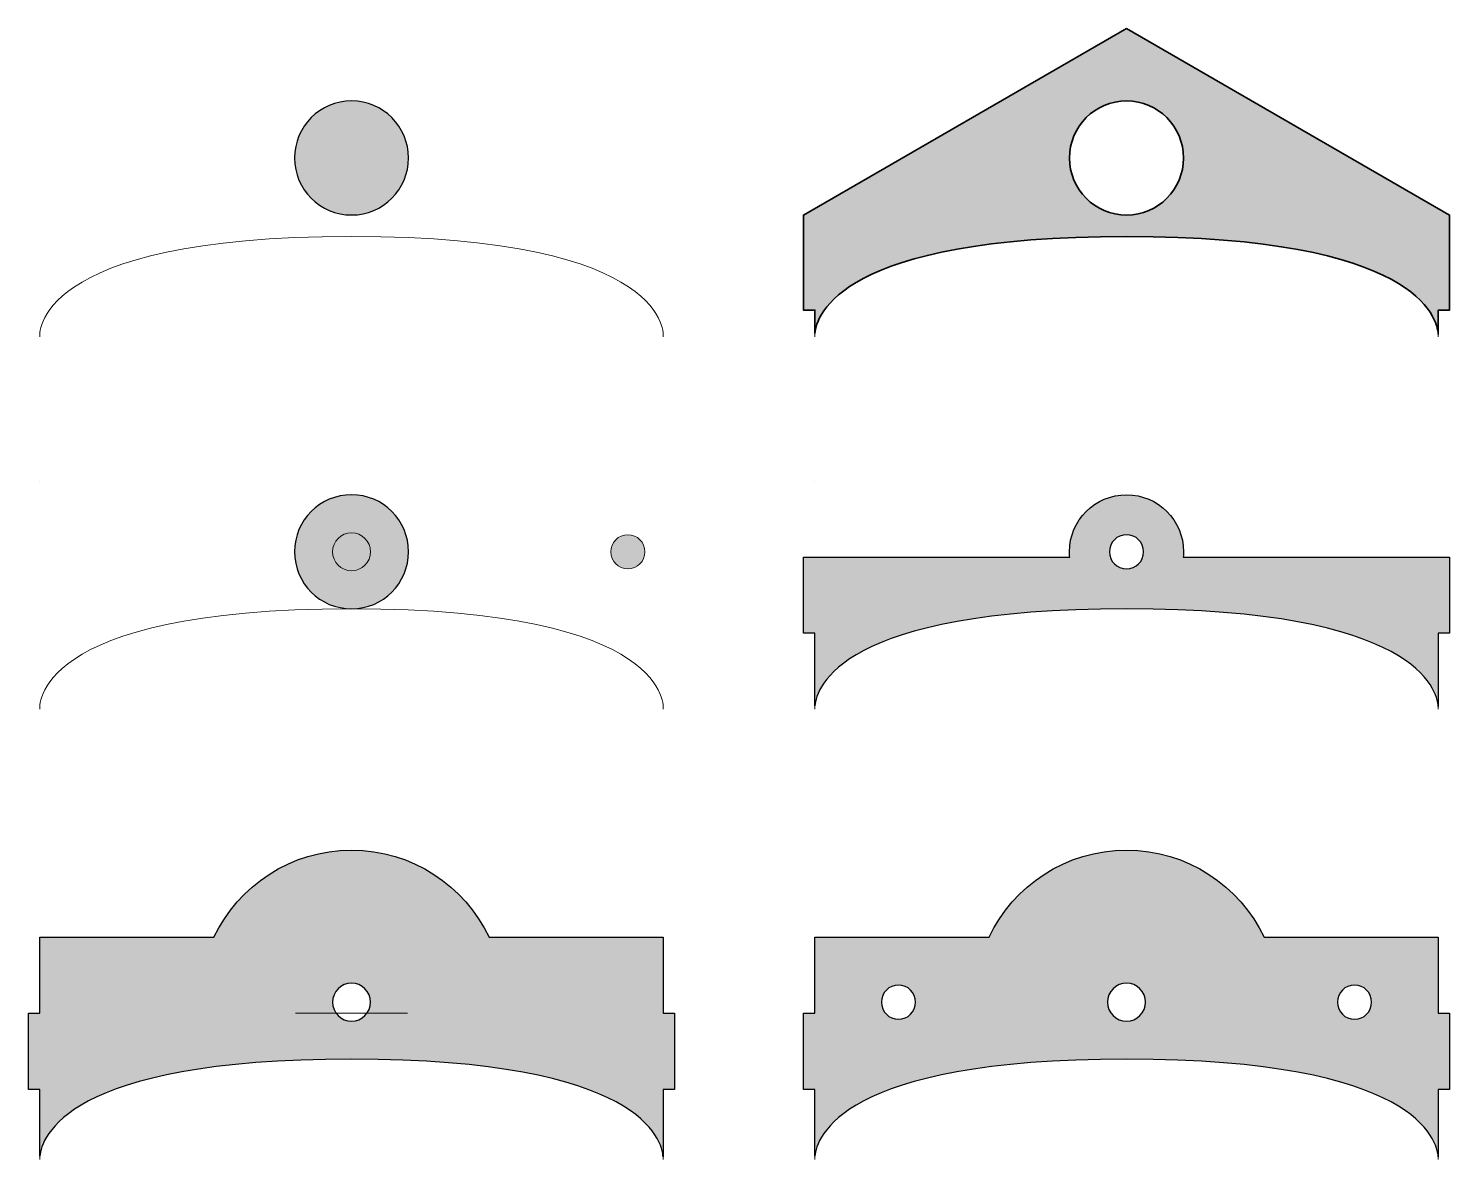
# Model space of a CAD drawing. Header units: inches. Extents: x -141 to 194, y -101 to 70.
# Drawn here: x -100.37 to -62.98, y -18.69 to 11.07 of the extents above; entities that cross this region are included whole.
import ezdxf

# ---------------------------------------------------------------- set-up
doc = ezdxf.new("R2010")
doc.units = ezdxf.units.IN
doc.header["$MEASUREMENT"] = 0
doc.layers.add('Layer 1', color=7, linetype='Continuous')

msp = doc.modelspace()

# ---------------------------------------------------------------- hatches: boundary and pattern name
at = {"layer": 'Layer 1', "true_color": 0xc4c9ba}
h = msp.add_hatch(color=9, dxfattribs=at)
h.dxf.hatch_style = 2
edge = h.paths.add_edge_path()
edge.add_spline(control_points=[(-71.481, 11.067), (-71.481, 11.067), (-79.981, 6.158), (-79.981, 6.158), (-79.981, 6.158), (-79.981, 3.659), (-79.981, 3.659), (-79.981, 3.659), (-79.681, 3.659), (-79.681, 3.659), (-79.681, 3.659), (-79.681, 3.044), (-79.681, 3.044), (-79.639, 3.511), (-79.029, 5.593), (-71.481, 5.593), (-63.819, 5.593), (-63.307, 3.448), (-63.281, 3.024), (-63.281, 3.024), (-63.281, 3.659), (-63.281, 3.659), (-63.281, 3.659), (-62.981, 3.659), (-62.981, 3.659), (-62.981, 3.659), (-62.981, 6.158), (-62.981, 6.158), (-62.981, 6.158), (-71.481, 11.067), (-71.481, 11.067)], knot_values=[0, 0, 0, 0, 1, 1, 1, 2, 2, 2, 3, 3, 3, 4, 4, 4, 5, 5, 5, 6, 6, 6, 7, 7, 7, 8, 8, 8, 9, 9, 9, 10, 10, 10, 10], degree=3, periodic=1)
edge = h.paths.add_edge_path()
edge.add_spline(control_points=[(-71.481, 6.158), (-72.309, 6.158), (-72.981, 6.83), (-72.981, 7.658), (-72.981, 8.487), (-72.309, 9.159), (-71.481, 9.159), (-70.652, 9.159), (-69.981, 8.487), (-69.981, 7.658), (-69.981, 6.83), (-70.652, 6.158), (-71.481, 6.158)], knot_values=[0, 0, 0, 0, 1, 1, 1, 2, 2, 2, 3, 3, 3, 4, 4, 4, 4], degree=3, periodic=1)
h = msp.add_hatch(color=9, dxfattribs=at)
h.dxf.hatch_style = 2
edge = h.paths.add_edge_path()
edge.add_spline(control_points=[(-91.871, 9.159), (-91.043, 9.159), (-90.371, 8.487), (-90.371, 7.659), (-90.371, 6.83), (-91.043, 6.159), (-91.871, 6.159), (-92.7, 6.159), (-93.371, 6.83), (-93.371, 7.659), (-93.371, 8.487), (-92.7, 9.159), (-91.871, 9.159)], knot_values=[0, 0, 0, 0, 1, 1, 1, 2, 2, 2, 3, 3, 3, 4, 4, 4, 4], degree=3, periodic=1)
h = msp.add_hatch(color=9, dxfattribs=at)
h.dxf.hatch_style = 2
edge = h.paths.add_edge_path()
edge.add_spline(control_points=[(-91.871, -1.201), (-91.043, -1.201), (-90.371, -1.873), (-90.371, -2.701), (-90.371, -3.529), (-91.043, -4.201), (-91.871, -4.201), (-92.7, -4.201), (-93.371, -3.529), (-93.371, -2.701), (-93.371, -1.873), (-92.7, -1.201), (-91.871, -1.201)], knot_values=[0, 0, 0, 0, 1, 1, 1, 2, 2, 2, 3, 3, 3, 4, 4, 4, 4], degree=3, periodic=1)
h = msp.add_hatch(color=9, dxfattribs=at)
h.dxf.hatch_style = 2
edge = h.paths.add_edge_path()
edge.add_spline(control_points=[(-69.987, -2.841), (-69.983, -2.795), (-69.981, -2.748), (-69.981, -2.701), (-69.981, -1.873), (-70.652, -1.201), (-71.481, -1.201), (-72.309, -1.201), (-72.981, -1.873), (-72.981, -2.701), (-72.981, -2.748), (-72.979, -2.795), (-72.974, -2.841), (-72.974, -2.841), (-79.981, -2.841), (-79.981, -2.841), (-79.981, -2.841), (-79.981, -4.841), (-79.981, -4.841), (-79.981, -4.841), (-79.681, -4.841), (-79.681, -4.841), (-79.681, -4.841), (-79.681, -6.749), (-79.681, -6.749), (-79.639, -6.283), (-79.029, -4.201), (-71.481, -4.201), (-63.819, -4.201), (-63.307, -6.346), (-63.281, -6.769), (-63.281, -6.769), (-63.281, -4.842), (-63.281, -4.842), (-63.281, -4.842), (-62.981, -4.842), (-62.981, -4.842), (-62.981, -4.842), (-62.981, -2.841), (-62.981, -2.841), (-62.981, -2.841), (-69.987, -2.841), (-69.987, -2.841), (-69.987, -2.841), (-69.987, -2.841), (-69.987, -2.841)], knot_values=[0, 0, 0, 0, 1, 1, 1, 2, 2, 2, 3, 3, 3, 4, 4, 4, 5, 5, 5, 6, 6, 6, 7, 7, 7, 8, 8, 8, 9, 9, 9, 10, 10, 10, 11, 11, 11, 12, 12, 12, 13, 13, 13, 14, 14, 14, 15, 15, 15, 15], degree=3, periodic=1)
edge = h.paths.add_edge_path()
edge.add_spline(control_points=[(-71.481, -3.151), (-71.729, -3.151), (-71.931, -2.949), (-71.931, -2.701), (-71.931, -2.452), (-71.729, -2.251), (-71.481, -2.251), (-71.232, -2.251), (-71.031, -2.452), (-71.031, -2.701), (-71.031, -2.949), (-71.232, -3.151), (-71.481, -3.151)], knot_values=[0, 0, 0, 0, 1, 1, 1, 2, 2, 2, 3, 3, 3, 4, 4, 4, 4], degree=3, periodic=1)
at = {"layer": 'Layer 1', "true_color": 0x6ec9ba}
h = msp.add_hatch(color=123, dxfattribs=at)
h.dxf.hatch_style = 2
edge = h.paths.add_edge_path()
edge.add_spline(control_points=[(-91.871, -2.201), (-91.595, -2.201), (-91.371, -2.425), (-91.371, -2.701), (-91.371, -2.977), (-91.595, -3.201), (-91.871, -3.201), (-92.147, -3.201), (-92.371, -2.977), (-92.371, -2.701), (-92.371, -2.425), (-92.147, -2.201), (-91.871, -2.201)], knot_values=[0, 0, 0, 0, 1, 1, 1, 2, 2, 2, 3, 3, 3, 4, 4, 4, 4], degree=3, periodic=1)
h = msp.add_hatch(color=123, dxfattribs=at)
h.dxf.hatch_style = 2
edge = h.paths.add_edge_path()
edge.add_spline(control_points=[(-84.6, -2.251), (-84.352, -2.251), (-84.15, -2.452), (-84.15, -2.701), (-84.15, -2.949), (-84.352, -3.151), (-84.6, -3.151), (-84.849, -3.151), (-85.05, -2.949), (-85.05, -2.701), (-85.05, -2.452), (-84.849, -2.251), (-84.6, -2.251)], knot_values=[0, 0, 0, 0, 1, 1, 1, 2, 2, 2, 3, 3, 3, 4, 4, 4, 4], degree=3, periodic=1)
at = {"layer": 'Layer 1', "true_color": 0xc4c9ba}
h = msp.add_hatch(color=9, dxfattribs=at)
h.dxf.hatch_style = 2
edge = h.paths.add_edge_path()
edge.add_spline(control_points=[(-83.672, -14.841), (-83.672, -14.841), (-83.672, -12.841), (-83.672, -12.841), (-83.672, -12.841), (-88.253, -12.841), (-88.253, -12.841), (-88.893, -11.486), (-90.273, -10.548), (-91.871, -10.548), (-93.47, -10.548), (-94.85, -11.486), (-95.49, -12.841), (-95.49, -12.841), (-100.072, -12.841), (-100.072, -12.841), (-100.072, -12.841), (-100.072, -14.841), (-100.072, -14.841), (-100.072, -14.841), (-100.372, -14.841), (-100.372, -14.841), (-100.372, -14.841), (-100.372, -16.842), (-100.372, -16.842), (-100.372, -16.842), (-100.072, -16.842), (-100.072, -16.842), (-100.072, -16.842), (-100.072, -18.597), (-100.072, -18.597), (-100.03, -18.131), (-99.421, -16.048), (-91.872, -16.048), (-84.211, -16.048), (-83.699, -18.193), (-83.672, -18.617), (-83.672, -18.617), (-83.672, -16.842), (-83.672, -16.842), (-83.672, -16.842), (-83.372, -16.842), (-83.372, -16.842), (-83.372, -16.842), (-83.372, -14.841), (-83.372, -14.841), (-83.372, -14.841), (-83.672, -14.841), (-83.672, -14.841), (-83.672, -14.841), (-83.672, -14.841), (-83.672, -14.841)], knot_values=[0, 0, 0, 0, 1, 1, 1, 2, 2, 2, 3, 3, 3, 4, 4, 4, 5, 5, 5, 6, 6, 6, 7, 7, 7, 8, 8, 8, 9, 9, 9, 10, 10, 10, 11, 11, 11, 12, 12, 12, 13, 13, 13, 14, 14, 14, 15, 15, 15, 16, 16, 16, 17, 17, 17, 17], degree=3, periodic=1)
edge = h.paths.add_edge_path()
edge.add_spline(control_points=[(-91.871, -15.048), (-92.147, -15.048), (-92.371, -14.824), (-92.371, -14.548), (-92.371, -14.272), (-92.147, -14.048), (-91.871, -14.048), (-91.595, -14.048), (-91.371, -14.272), (-91.371, -14.548), (-91.371, -14.824), (-91.595, -15.048), (-91.871, -15.048)], knot_values=[0, 0, 0, 0, 1, 1, 1, 2, 2, 2, 3, 3, 3, 4, 4, 4, 4], degree=3, periodic=1)
h = msp.add_hatch(color=9, dxfattribs=at)
h.dxf.hatch_style = 2
edge = h.paths.add_edge_path()
edge.add_spline(control_points=[(-63.281, -14.841), (-63.281, -14.841), (-63.281, -12.841), (-63.281, -12.841), (-63.281, -12.841), (-67.861, -12.841), (-67.861, -12.841), (-68.502, -11.486), (-69.882, -10.548), (-71.48, -10.548), (-73.079, -10.548), (-74.458, -11.486), (-75.098, -12.841), (-75.098, -12.841), (-79.681, -12.841), (-79.681, -12.841), (-79.681, -12.841), (-79.681, -14.841), (-79.681, -14.841), (-79.681, -14.841), (-79.981, -14.841), (-79.981, -14.841), (-79.981, -14.841), (-79.981, -16.842), (-79.981, -16.842), (-79.981, -16.842), (-79.681, -16.842), (-79.681, -16.842), (-79.681, -16.842), (-79.681, -18.597), (-79.681, -18.597), (-79.639, -18.131), (-79.03, -16.048), (-71.481, -16.048), (-63.82, -16.048), (-63.307, -18.193), (-63.281, -18.617), (-63.281, -18.617), (-63.281, -16.842), (-63.281, -16.842), (-63.281, -16.842), (-62.981, -16.842), (-62.981, -16.842), (-62.981, -16.842), (-62.981, -14.841), (-62.981, -14.841), (-62.981, -14.841), (-63.281, -14.841), (-63.281, -14.841), (-63.281, -14.841), (-63.281, -14.841), (-63.281, -14.841)], knot_values=[0, 0, 0, 0, 1, 1, 1, 2, 2, 2, 3, 3, 3, 4, 4, 4, 5, 5, 5, 6, 6, 6, 7, 7, 7, 8, 8, 8, 9, 9, 9, 10, 10, 10, 11, 11, 11, 12, 12, 12, 13, 13, 13, 14, 14, 14, 15, 15, 15, 16, 16, 16, 17, 17, 17, 17], degree=3, periodic=1)
edge = h.paths.add_edge_path()
edge.add_spline(control_points=[(-77.481, -14.998), (-77.729, -14.998), (-77.931, -14.797), (-77.931, -14.548), (-77.931, -14.3), (-77.729, -14.098), (-77.481, -14.098), (-77.232, -14.098), (-77.031, -14.3), (-77.031, -14.548), (-77.031, -14.797), (-77.232, -14.998), (-77.481, -14.998)], knot_values=[0, 0, 0, 0, 1, 1, 1, 2, 2, 2, 3, 3, 3, 4, 4, 4, 4], degree=3, periodic=1)
edge = h.paths.add_edge_path()
edge.add_spline(control_points=[(-71.48, -15.048), (-71.48, -15.048), (-71.48, -15.048), (-71.481, -15.048), (-71.481, -15.048), (-71.481, -15.048), (-71.481, -15.048), (-71.757, -15.048), (-71.981, -14.824), (-71.981, -14.548), (-71.981, -14.272), (-71.757, -14.048), (-71.481, -14.048), (-71.481, -14.048), (-71.48, -14.048), (-71.48, -14.048), (-71.48, -14.048), (-71.48, -14.048), (-71.48, -14.048), (-71.204, -14.048), (-70.98, -14.272), (-70.98, -14.548), (-70.98, -14.824), (-71.204, -15.048), (-71.48, -15.048)], knot_values=[0, 0, 0, 0, 1, 1, 1, 2, 2, 2, 3, 3, 3, 4, 4, 4, 5, 5, 5, 6, 6, 6, 7, 7, 7, 8, 8, 8, 8], degree=3, periodic=1)
edge = h.paths.add_edge_path()
edge.add_spline(control_points=[(-65.481, -14.998), (-65.729, -14.998), (-65.931, -14.797), (-65.931, -14.548), (-65.931, -14.3), (-65.729, -14.098), (-65.481, -14.098), (-65.232, -14.098), (-65.031, -14.3), (-65.031, -14.548), (-65.031, -14.797), (-65.232, -14.998), (-65.481, -14.998)], knot_values=[0, 0, 0, 0, 1, 1, 1, 2, 2, 2, 3, 3, 3, 4, 4, 4, 4], degree=3, periodic=1)

# ---------------------------------------------------------------- linework, layer by layer
at = {"layer": 'Layer 1', "lineweight": 0}
for points in [[(-100.071, -0.841), (-100.071, -0.841)], [(-79.681, -0.841), (-79.681, -0.841)], [(-100.071, -12.841), (-100.071, -12.841)], [(-93.343, -14.841), (-92.277, -14.841), (-91.466, -14.841), (-90.4, -14.841)]]:
    msp.add_lwpolyline(points, dxfattribs=at)
at = {"layer": 'Layer 1', "color": 7, "lineweight": 35, "true_color": 0xffffff}
for points, knots in [([(-71.481, 11.067), (-71.481, 11.067), (-79.981, 6.158), (-79.981, 6.158), (-79.981, 6.158), (-79.981, 3.659), (-79.981, 3.659), (-79.981, 3.659), (-79.681, 3.659), (-79.681, 3.659), (-79.681, 3.659), (-79.681, 3.044), (-79.681, 3.044), (-79.639, 3.511), (-79.029, 5.593), (-71.481, 5.593), (-63.819, 5.593), (-63.307, 3.448), (-63.281, 3.024), (-63.281, 3.024), (-63.281, 3.659), (-63.281, 3.659), (-63.281, 3.659), (-62.981, 3.659), (-62.981, 3.659), (-62.981, 3.659), (-62.981, 6.158), (-62.981, 6.158), (-62.981, 6.158), (-71.481, 11.067), (-71.481, 11.067)], [0, 0, 0, 0, 1, 1, 1, 2, 2, 2, 3, 3, 3, 4, 4, 4, 5, 5, 5, 6, 6, 6, 7, 7, 7, 8, 8, 8, 9, 9, 9, 10, 10, 10, 10]), ([(-71.481, 6.158), (-72.309, 6.158), (-72.981, 6.83), (-72.981, 7.658), (-72.981, 8.487), (-72.309, 9.159), (-71.481, 9.159), (-70.652, 9.159), (-69.981, 8.487), (-69.981, 7.658), (-69.981, 6.83), (-70.652, 6.158), (-71.481, 6.158)], [0, 0, 0, 0, 1, 1, 1, 2, 2, 2, 3, 3, 3, 4, 4, 4, 4])]:
    msp.add_open_spline(points, degree=3, knots=knots, dxfattribs=at)
at = {"layer": 'Layer 1', "color": 7, "lineweight": 30, "true_color": 0xffffff}
for points, knots in [([(-91.871, 9.159), (-91.043, 9.159), (-90.371, 8.487), (-90.371, 7.659), (-90.371, 6.83), (-91.043, 6.159), (-91.871, 6.159), (-92.7, 6.159), (-93.371, 6.83), (-93.371, 7.659), (-93.371, 8.487), (-92.7, 9.159), (-91.871, 9.159)], [0, 0, 0, 0, 1, 1, 1, 2, 2, 2, 3, 3, 3, 4, 4, 4, 4]), ([(-91.871, -1.201), (-91.043, -1.201), (-90.371, -1.873), (-90.371, -2.701), (-90.371, -3.529), (-91.043, -4.201), (-91.871, -4.201), (-92.7, -4.201), (-93.371, -3.529), (-93.371, -2.701), (-93.371, -1.873), (-92.7, -1.201), (-91.871, -1.201)], [0, 0, 0, 0, 1, 1, 1, 2, 2, 2, 3, 3, 3, 4, 4, 4, 4]), ([(-69.987, -2.841), (-69.983, -2.795), (-69.981, -2.748), (-69.981, -2.701), (-69.981, -1.873), (-70.652, -1.201), (-71.481, -1.201), (-72.309, -1.201), (-72.981, -1.873), (-72.981, -2.701), (-72.981, -2.748), (-72.979, -2.795), (-72.974, -2.841), (-72.974, -2.841), (-79.981, -2.841), (-79.981, -2.841), (-79.981, -2.841), (-79.981, -4.841), (-79.981, -4.841), (-79.981, -4.841), (-79.681, -4.841), (-79.681, -4.841), (-79.681, -4.841), (-79.681, -6.749), (-79.681, -6.749), (-79.639, -6.283), (-79.029, -4.201), (-71.481, -4.201), (-63.819, -4.201), (-63.307, -6.346), (-63.281, -6.769), (-63.281, -6.769), (-63.281, -4.842), (-63.281, -4.842), (-63.281, -4.842), (-62.981, -4.842), (-62.981, -4.842), (-62.981, -4.842), (-62.981, -2.841), (-62.981, -2.841), (-62.981, -2.841), (-69.987, -2.841), (-69.987, -2.841), (-69.987, -2.841), (-69.987, -2.841), (-69.987, -2.841)], [0, 0, 0, 0, 1, 1, 1, 2, 2, 2, 3, 3, 3, 4, 4, 4, 5, 5, 5, 6, 6, 6, 7, 7, 7, 8, 8, 8, 9, 9, 9, 10, 10, 10, 11, 11, 11, 12, 12, 12, 13, 13, 13, 14, 14, 14, 15, 15, 15, 15]), ([(-71.481, -3.151), (-71.729, -3.151), (-71.931, -2.949), (-71.931, -2.701), (-71.931, -2.452), (-71.729, -2.251), (-71.481, -2.251), (-71.232, -2.251), (-71.031, -2.452), (-71.031, -2.701), (-71.031, -2.949), (-71.232, -3.151), (-71.481, -3.151)], [0, 0, 0, 0, 1, 1, 1, 2, 2, 2, 3, 3, 3, 4, 4, 4, 4]), ([(-83.672, -14.841), (-83.672, -14.841), (-83.672, -12.841), (-83.672, -12.841), (-83.672, -12.841), (-88.253, -12.841), (-88.253, -12.841), (-88.893, -11.486), (-90.273, -10.548), (-91.871, -10.548), (-93.47, -10.548), (-94.85, -11.486), (-95.49, -12.841), (-95.49, -12.841), (-100.072, -12.841), (-100.072, -12.841), (-100.072, -12.841), (-100.072, -14.841), (-100.072, -14.841), (-100.072, -14.841), (-100.372, -14.841), (-100.372, -14.841), (-100.372, -14.841), (-100.372, -16.842), (-100.372, -16.842), (-100.372, -16.842), (-100.072, -16.842), (-100.072, -16.842), (-100.072, -16.842), (-100.072, -18.597), (-100.072, -18.597), (-100.03, -18.131), (-99.421, -16.048), (-91.872, -16.048), (-84.211, -16.048), (-83.699, -18.193), (-83.672, -18.617), (-83.672, -18.617), (-83.672, -16.842), (-83.672, -16.842), (-83.672, -16.842), (-83.372, -16.842), (-83.372, -16.842), (-83.372, -16.842), (-83.372, -14.841), (-83.372, -14.841), (-83.372, -14.841), (-83.672, -14.841), (-83.672, -14.841), (-83.672, -14.841), (-83.672, -14.841), (-83.672, -14.841)], [0, 0, 0, 0, 1, 1, 1, 2, 2, 2, 3, 3, 3, 4, 4, 4, 5, 5, 5, 6, 6, 6, 7, 7, 7, 8, 8, 8, 9, 9, 9, 10, 10, 10, 11, 11, 11, 12, 12, 12, 13, 13, 13, 14, 14, 14, 15, 15, 15, 16, 16, 16, 17, 17, 17, 17]), ([(-63.281, -14.841), (-63.281, -14.841), (-63.281, -12.841), (-63.281, -12.841), (-63.281, -12.841), (-67.861, -12.841), (-67.861, -12.841), (-68.502, -11.486), (-69.882, -10.548), (-71.48, -10.548), (-73.079, -10.548), (-74.458, -11.486), (-75.098, -12.841), (-75.098, -12.841), (-79.681, -12.841), (-79.681, -12.841), (-79.681, -12.841), (-79.681, -14.841), (-79.681, -14.841), (-79.681, -14.841), (-79.981, -14.841), (-79.981, -14.841), (-79.981, -14.841), (-79.981, -16.842), (-79.981, -16.842), (-79.981, -16.842), (-79.681, -16.842), (-79.681, -16.842), (-79.681, -16.842), (-79.681, -18.597), (-79.681, -18.597), (-79.639, -18.131), (-79.03, -16.048), (-71.481, -16.048), (-63.82, -16.048), (-63.307, -18.193), (-63.281, -18.617), (-63.281, -18.617), (-63.281, -16.842), (-63.281, -16.842), (-63.281, -16.842), (-62.981, -16.842), (-62.981, -16.842), (-62.981, -16.842), (-62.981, -14.841), (-62.981, -14.841), (-62.981, -14.841), (-63.281, -14.841), (-63.281, -14.841), (-63.281, -14.841), (-63.281, -14.841), (-63.281, -14.841)], [0, 0, 0, 0, 1, 1, 1, 2, 2, 2, 3, 3, 3, 4, 4, 4, 5, 5, 5, 6, 6, 6, 7, 7, 7, 8, 8, 8, 9, 9, 9, 10, 10, 10, 11, 11, 11, 12, 12, 12, 13, 13, 13, 14, 14, 14, 15, 15, 15, 16, 16, 16, 17, 17, 17, 17]), ([(-91.871, -15.048), (-92.147, -15.048), (-92.371, -14.824), (-92.371, -14.548), (-92.371, -14.272), (-92.147, -14.048), (-91.871, -14.048), (-91.595, -14.048), (-91.371, -14.272), (-91.371, -14.548), (-91.371, -14.824), (-91.595, -15.048), (-91.871, -15.048)], [0, 0, 0, 0, 1, 1, 1, 2, 2, 2, 3, 3, 3, 4, 4, 4, 4]), ([(-77.481, -14.998), (-77.729, -14.998), (-77.931, -14.797), (-77.931, -14.548), (-77.931, -14.3), (-77.729, -14.098), (-77.481, -14.098), (-77.232, -14.098), (-77.031, -14.3), (-77.031, -14.548), (-77.031, -14.797), (-77.232, -14.998), (-77.481, -14.998)], [0, 0, 0, 0, 1, 1, 1, 2, 2, 2, 3, 3, 3, 4, 4, 4, 4]), ([(-71.48, -15.048), (-71.48, -15.048), (-71.48, -15.048), (-71.481, -15.048), (-71.481, -15.048), (-71.481, -15.048), (-71.481, -15.048), (-71.757, -15.048), (-71.981, -14.824), (-71.981, -14.548), (-71.981, -14.272), (-71.757, -14.048), (-71.481, -14.048), (-71.481, -14.048), (-71.48, -14.048), (-71.48, -14.048), (-71.48, -14.048), (-71.48, -14.048), (-71.48, -14.048), (-71.204, -14.048), (-70.98, -14.272), (-70.98, -14.548), (-70.98, -14.824), (-71.204, -15.048), (-71.48, -15.048)], [0, 0, 0, 0, 1, 1, 1, 2, 2, 2, 3, 3, 3, 4, 4, 4, 5, 5, 5, 6, 6, 6, 7, 7, 7, 8, 8, 8, 8]), ([(-65.481, -14.998), (-65.729, -14.998), (-65.931, -14.797), (-65.931, -14.548), (-65.931, -14.3), (-65.729, -14.098), (-65.481, -14.098), (-65.232, -14.098), (-65.031, -14.3), (-65.031, -14.548), (-65.031, -14.797), (-65.232, -14.998), (-65.481, -14.998)], [0, 0, 0, 0, 1, 1, 1, 2, 2, 2, 3, 3, 3, 4, 4, 4, 4])]:
    msp.add_open_spline(points, degree=3, knots=knots, dxfattribs=at)
at = {"layer": 'Layer 1', "lineweight": 0}
for points, knots in [([(-100.073, 2.952), (-100.073, 2.952), (-100.371, 5.593), (-91.871, 5.593), (-83.371, 5.593), (-83.671, 2.952), (-83.671, 2.952)], [0, 0, 0, 0, 1, 1, 1, 2, 2, 2, 2]), ([(-91.871, -2.201), (-91.595, -2.201), (-91.371, -2.425), (-91.371, -2.701), (-91.371, -2.977), (-91.595, -3.201), (-91.871, -3.201), (-92.147, -3.201), (-92.371, -2.977), (-92.371, -2.701), (-92.371, -2.425), (-92.147, -2.201), (-91.871, -2.201)], [0, 0, 0, 0, 1, 1, 1, 2, 2, 2, 3, 3, 3, 4, 4, 4, 4]), ([(-84.6, -2.251), (-84.352, -2.251), (-84.15, -2.452), (-84.15, -2.701), (-84.15, -2.949), (-84.352, -3.151), (-84.6, -3.151), (-84.849, -3.151), (-85.05, -2.949), (-85.05, -2.701), (-85.05, -2.452), (-84.849, -2.251), (-84.6, -2.251)], [0, 0, 0, 0, 1, 1, 1, 2, 2, 2, 3, 3, 3, 4, 4, 4, 4]), ([(-100.073, -6.841), (-100.073, -6.841), (-100.371, -4.201), (-91.871, -4.201), (-83.371, -4.201), (-83.671, -6.841), (-83.671, -6.841)], [0, 0, 0, 0, 1, 1, 1, 2, 2, 2, 2])]:
    msp.add_open_spline(points, degree=3, knots=knots, dxfattribs=at)
for points in [[(-79.682, 2.952), (-79.682, 2.952), (-79.686, 2.986), (-79.681, 3.044)], [(-63.281, 3.024), (-63.278, 2.978), (-63.281, 2.952), (-63.281, 2.952)], [(-79.682, -6.841), (-79.682, -6.841), (-79.686, -6.808), (-79.681, -6.749)], [(-63.281, -6.769), (-63.278, -6.816), (-63.281, -6.841), (-63.281, -6.841)], [(-100.073, -18.689), (-100.073, -18.689), (-100.076, -18.656), (-100.071, -18.597)], [(-83.671, -18.617), (-83.668, -18.663), (-83.671, -18.689), (-83.671, -18.689)], [(-79.682, -18.689), (-79.682, -18.689), (-79.686, -18.656), (-79.681, -18.597)], [(-63.281, -18.617), (-63.278, -18.663), (-63.281, -18.689), (-63.281, -18.689)]]:
    msp.add_open_spline(points, degree=3, dxfattribs=at)

doc.saveas('drawing.dxf')
